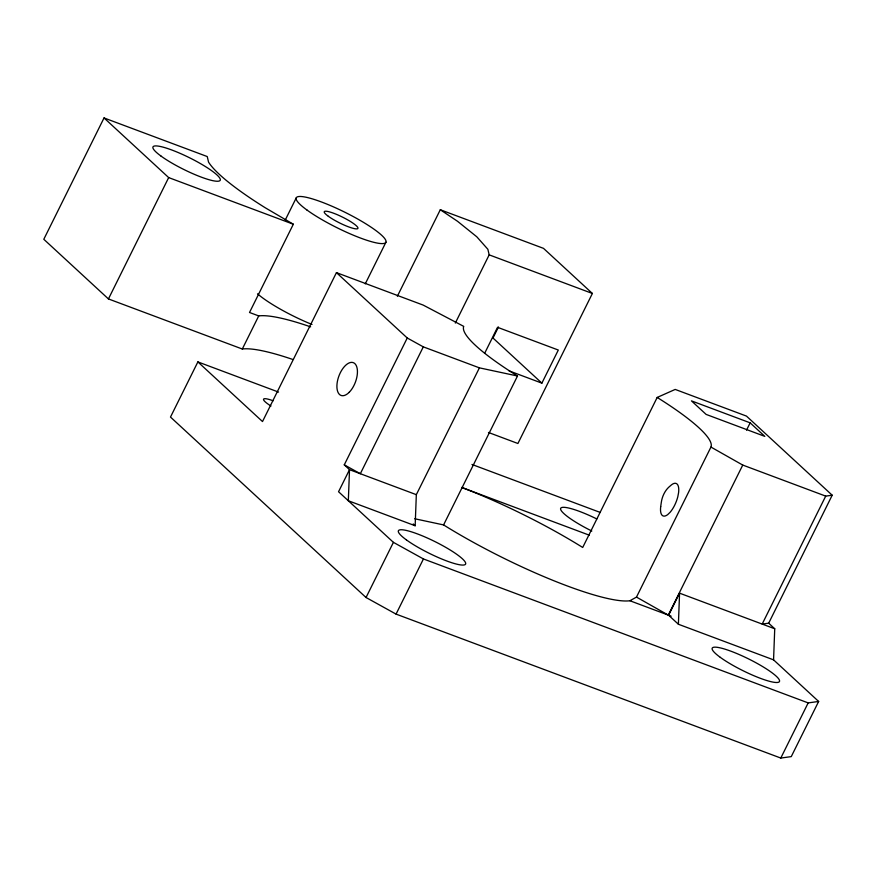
<?xml version="1.0" encoding="UTF-8"?>
<svg xmlns="http://www.w3.org/2000/svg" width="876" height="876" viewBox="0 0 876 876"><rect width="100%" height="100%" fill="white"/><g stroke="black" fill="none" stroke-linecap="round" stroke-linejoin="round"><path stroke-width="1.31" d="M773.563 659.858L774.734 628.771L679.568 593.162L668.618 615.226L678.396 624.249L773.563 659.858L818.644 701.457L791.269 756.612L780.79 758.058L396.061 614.109L366.037 597.509L170.491 417.064L197.877 361.908L262.504 421.553L336.439 272.633L407.252 337.994L344.279 464.849L349.513 469.667L348.33 500.754L415.158 525.753L416.33 494.666L479.413 367.854L517.508 376.001L443.584 524.921L414.687 518.745M678.396 624.249L679.568 593.162M660.69 506.646L661.292 502.485A17.378 10.589 -71.4 0 1 668.957 487.034L671.542 484.8A17.75 6.888 -67.9 0 1 678.572 492.75L677.783 496.845A17.378 6.745 -67.9 0 1 670.118 512.285L667.731 514.595A17.75 6.888 -67.9 0 1 660.701 506.646M310.641 326.858A137.576 23.893 26.4 0 0 258.727 315.918L249.518 312.48L293.329 224.234L265.209 207.743A150.07 26.061 26.4 0 1 208.554 162.126L207.24 156.552L104.036 117.942L43.8 239.279L108.438 298.935L242.302 349.02A137.576 23.893 26.4 0 1 292.923 359.51M108.438 298.935L168.674 177.587L104.036 117.942M285.291 219.964L296.241 197.899M242.302 349.02L258.727 315.918M365.259 283.868L385.944 242.192M397.365 296.23L440.3 209.747L543.503 248.357L592.384 293.471L517.913 443.497L488.458 432.47M479.413 367.854L423.305 346.863L360.332 473.719L344.279 464.849M455.323 323.069L489.18 254.861L487.866 249.288L476.829 236.827L457.502 221.267L440.3 209.747M484.778 353.05L497.557 327.317L558.308 350.039L541.872 383.14L508.967 370.822M498.466 326.989L492.991 338.026L541.872 383.14M366.037 597.509L393.412 542.354L338.552 491.732L349.513 469.667L416.33 494.666M396.061 614.109L423.436 558.954L808.176 702.902L818.644 701.457M832.2 495.214L825.707 496.112L762.186 624.073L768.679 623.175L832.2 495.214L746.462 416.089L675.199 389.426L657.186 397.441L582.704 547.467A137.565 23.882 26.4 0 0 461.696 487.439M443.584 524.921A137.565 23.882 26.4 0 0 629.921 600.75L636.48 597.093L710.951 447.067A137.565 23.882 26.4 0 0 657.186 397.441M825.707 496.112L742.749 465.068L668.278 615.094L636.48 597.093M780.79 758.058L808.176 702.902M746.516 430.138L750.163 422.845L691.438 400.869L706.111 414.403L764.825 436.379L750.163 422.845M489.18 254.861L592.384 293.471M168.674 177.587L293.329 224.234M336.439 272.633L423.152 305.078L463.733 326.376A137.565 23.882 26.4 0 0 517.508 376.001M197.877 361.908L278.568 392.098M471.967 464.455L600.049 512.372M461.915 487.516L589.263 535.17M629.921 600.75L671.158 616.178M407.252 337.994L423.305 346.863M393.412 542.354L423.436 558.954M710.951 447.067L742.749 465.068M768.679 623.175L774.734 628.771M413.22 523.957L415.158 525.753M270.958 406.015A18.757 3.252 26.4 0 1 273.115 400.781M591.815 531.02A37.515 6.515 26.4 0 1 560.662 508.376A37.515 6.515 26.4 0 1 596.786 518.942M312.009 324.459A50.02 8.683 26.4 0 1 257.544 293.821M349.261 392.24A17.509 8.804 -69.5 0 0 354.835 363.606A17.509 8.804 -69.5 0 0 337.413 381.301A17.509 8.804 -69.5 0 0 349.261 392.24M720.302 657.361A37.515 6.515 26.4 0 0 777.702 682.437A37.515 6.515 26.4 0 0 739.541 654.7A37.515 6.515 26.4 0 0 720.302 657.361M406.442 539.923A37.515 6.515 26.4 0 0 463.842 565.009A37.515 6.515 26.4 0 0 425.681 537.273A37.515 6.515 26.4 0 0 406.442 539.923M328.325 216.306A18.757 3.252 26.4 0 0 357.014 228.855A18.757 3.252 26.4 0 0 337.939 214.981A18.757 3.252 26.4 0 0 328.325 216.306M307.038 210.087A50.02 8.683 26.4 0 0 383.557 243.517A50.02 8.683 26.4 0 0 332.683 206.539A50.02 8.683 26.4 0 0 307.038 210.087M161.064 156.114A37.515 6.515 26.4 0 0 218.452 181.19A37.515 6.515 26.4 0 0 180.303 153.453A37.515 6.515 26.4 0 0 161.064 156.114"/></g></svg>
